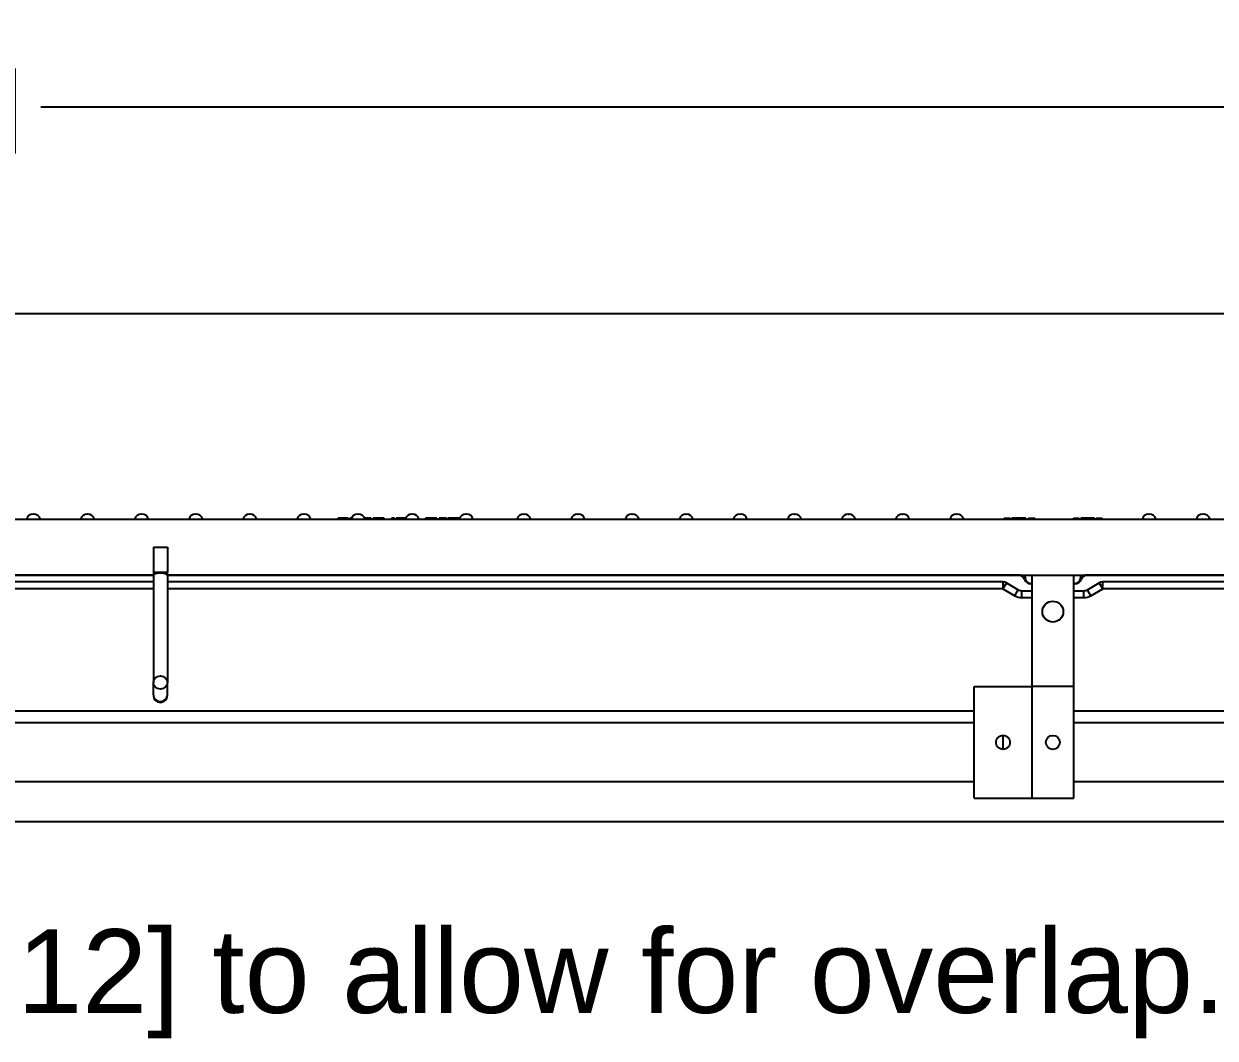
# Model space of a CAD drawing. Header units: inches. Extents: x 72 to 245, y 42 to 80.
# Drawn here: x 190.42 to 211.78, y 49.19 to 67.37 of the extents above; entities that cross this region are included whole.
import ezdxf

# ---------------------------------------------------------------- set-up
doc = ezdxf.new("R2010")
doc.units = ezdxf.units.IN
doc.header["$MEASUREMENT"] = 0
for name, color, linetype in [('dim', 7, 'Continuous'), ('Frame', 1, 'Continuous'), ('grate', 40, 'Continuous'), ('Trench', 132, 'Continuous')]:
    doc.layers.add(name, color=color, linetype=linetype)
doc.styles.add('ROMANS', font='romans.shx')
doc.styles.add('Sales', font='romans.shx', dxfattribs={"width": 0.85})
doc.dimstyles.new('Sales', dxfattribs={"dimtxt": 1, "dimasz": 1, "dimexe": 0.5, "dimexo": 0.5, "dimgap": 0.09, "dimtad": 0, "dimtih": 1, "dimtoh": 1, "dimdec": 6, "dimzin": 0, "dimdsep": 46, "dimlunit": 5, "dimtxsty": 'Sales', "dimcen": 0, "dimclrd": 7, "dimclre": 7, "dimclrt": 7, "dimadec": 0, "dimazin": 0, "dimtfac": 0.85, "dimtdec": 6, "dimtix": 1, "dimtofl": 0, "dimtmove": 0, "dimatfit": 3, "dimfxl": 0, "dimtolj": 1, "dimtzin": 0, "dimarcsym": 0})

# ---------------------------------------------------------------- blocks, each defined once
blk = doc.blocks.new('*D24')
at = {"layer": 'Defpoints', "color": 0}
for p in [(238.867, 62.177), (118.867, 58.496), (238.867, 58.496)]:
    blk.add_point(p, dxfattribs=at)
at = {"layer": 'dim', "color": 7, "lineweight": -2}
for p, q in [((118.867, 58.996), (118.867, 62.677)), ((238.867, 58.996), (238.867, 62.677)), ((119.867, 62.177), (166.094, 62.177)), ((237.867, 62.177), (173.479, 62.177))]:
    blk.add_line(p, q, dxfattribs=at)
at = {"layer": 'dim', "color": 7}
for points in [[(119.867, 62.344), (119.867, 62.011), (118.867, 62.177)], [(237.867, 62.344), (237.867, 62.011), (238.867, 62.177)]]:
    blk.add_solid(points, dxfattribs=at)
at = {"layer": 'dim', "color": 7, "lineweight": 0, "insert": (169.786, 62.177), "char_height": 1, "attachment_point": 5, "style": 'Sales'}
blk.add_mtext('\\A1;120 [3048]', dxfattribs=at)
blk = doc.blocks.new('*D25')
at = {"layer": 'Defpoints', "color": 0}
for p in [(241.367, 65.884), (118.867, 58.496), (241.367, 57.496)]:
    blk.add_point(p, dxfattribs=at)
at = {"layer": 'dim', "color": 7, "lineweight": -2}
for p, q in [((118.867, 58.996), (118.867, 66.384)), ((241.367, 57.996), (241.367, 66.384)), ((119.867, 65.884), (182.751, 65.884)), ((240.367, 65.884), (190.721, 65.884))]:
    blk.add_line(p, q, dxfattribs=at)
at = {"layer": 'dim', "color": 7}
for points in [[(119.867, 66.05), (119.867, 65.717), (118.867, 65.884)], [(240.367, 66.05), (240.367, 65.717), (241.367, 65.884)]]:
    blk.add_solid(points, dxfattribs=at)
at = {"layer": 'dim', "color": 7, "lineweight": 0, "insert": (186.736, 65.884), "char_height": 1, "attachment_point": 5, "style": 'Sales'}
blk.add_mtext('\\A1;122{\\H0.850000x;\\S1/2;} [3112]', dxfattribs=at)

msp = doc.modelspace()

# ---------------------------------------------------------------- linework, layer by layer
at = {"layer": 'Frame', "color": 7}
for p, q in [((118.8666445, 58.4957022), (238.8666445, 58.4957022)), ((192.7416445, 57.9957022), (192.9916445, 57.9957022)), ((192.7416445, 57.9957022), (192.7416445, 57.5472961)), ((192.9916445, 57.9957022), (192.9916445, 57.5472961)), ((189.2416445, 57.4957022), (192.7416445, 57.4957022)), ((192.7416445, 57.5472961), (192.9916445, 57.5472961)), ((192.7416445, 57.5472961), (192.7416445, 57.4870262)), ((192.7416445, 57.4870262), (192.7416445, 55.5681826)), ((192.9916445, 57.4870262), (192.9916445, 57.5472961)), ((192.9916445, 57.4957022), (208.4916445, 57.4957022)), ((192.9916445, 57.4870262), (192.9916445, 55.5681826)), ((208.2946945, 57.4955764), (208.2472499, 57.4955764)), ((208.2946945, 57.4955764), (208.29471, 57.4957022)), ((208.3666445, 57.4957022), (208.3666445, 57.4644522)), ((208.4916445, 57.4957022), (209.2416445, 57.4957022)), ((208.4916445, 57.4957022), (208.4916445, 53.4957022)), ((209.2416445, 53.4957022), (209.2416445, 57.4957022)), ((209.2416445, 57.4957022), (216.7416445, 57.4957022)), ((209.3666445, 57.4644522), (209.3666445, 57.4957022)), ((209.4390791, 57.4957022), (209.4390945, 57.4955764)), ((209.4860392, 57.4955764), (209.4390945, 57.4955764)), ((208.4916445, 57.3394522), (208.4734007, 57.3394522)), ((209.2598883, 57.3394522), (209.2416445, 57.3394522)), ((192.7416445, 55.3471929), (192.7416445, 55.5681826)), ((192.9916445, 55.3471929), (192.9916445, 55.5681826)), ((192.7416445, 55.3471929), (192.7416445, 55.3372423)), ((192.9916445, 55.3372423), (192.9916445, 55.3471929)), ((207.4546445, 55.4957022), (208.4916445, 55.4957022)), ((207.4546445, 53.4957022), (207.4546445, 55.4957022)), ((209.2416445, 55.4957022), (208.4916445, 55.4957022)), ((207.9731445, 54.3707022), (207.9731445, 54.6207022)), ((207.4546445, 53.4957022), (208.4916445, 53.4957022)), ((208.4916445, 53.4957022), (209.2416445, 53.4957022))]:
    msp.add_line(p, q, dxfattribs=at)
for centre, radius in [((208.8666445, 56.8394522), 0.1875), ((208.8666445, 54.4957022), 0.125)]:
    msp.add_circle(centre, radius, dxfattribs=at)
for centre, start, end in [((208.2416445, 57.3707022), 22.02431284, 90), ((209.4916445, 57.3707022), 90, 157.97568716), ((208.4734007, 57.4644522), 202.02431284, 270), ((209.2598883, 57.4644522), 270, 337.97568716), ((192.8666445, 55.3372423), 180, 0)]:
    msp.add_arc(centre, 0.125, start, end, dxfattribs=at)
for centre, major_axis, ratio in [((192.8666445, 57.4870262), (0.125, 0), 0.3214394653), ((192.8666445, 55.3471929), (-0.125, 0), 0.9469301295)]:
    msp.add_ellipse(centre, major_axis=major_axis, ratio=ratio, start_param=0, end_param=3.1415926536, dxfattribs=at)
msp.add_ellipse((192.8666445, 55.5681826), major_axis=(-0.125, 0), ratio=0.9469301295, dxfattribs=at)
for points, knots in [([(208.3666445, 57.4644522), (208.3666559, 57.4559274), (208.3675177, 57.4460177), (208.371765, 57.4283311), (208.374358, 57.4202779), (208.3819759, 57.4037868), (208.3870402, 57.3953716), (208.403135, 57.3745934), (208.4177987, 57.3617401), (208.4524835, 57.3441633), (208.4724532, 57.3394522), (208.4916445, 57.3394522)], [0.30670168871, 0.30670168871, 0.30670168871, 0.30670168871, 0.43391902169, 0.43391902169, 0.51593523735, 0.51593523735, 0.597951453, 0.597951453, 0.74418953688, 0.74418953688, 0.89042762076, 0.89042762076, 0.89042762076, 0.89042762076]), ([(209.2416445, 57.3394522), (209.2608359, 57.3394522), (209.2808056, 57.3441633), (209.3154904, 57.3617401), (209.3301541, 57.3745934), (209.3462489, 57.3953716), (209.3513132, 57.4037868), (209.3589311, 57.4202779), (209.3615241, 57.4283311), (209.3657714, 57.4460177), (209.3666332, 57.4559274), (209.3666445, 57.4644522)], [2.67128286229, 2.67128286229, 2.67128286229, 2.67128286229, 2.81752094617, 2.81752094617, 2.96375903005, 2.96375903005, 3.04577524571, 3.04577524571, 3.12779146136, 3.12779146136, 3.25500879434, 3.25500879434, 3.25500879434, 3.25500879434]), ([(207.9731445, 54.3707022), (207.9573831, 54.3707022), (207.940613, 54.3738648), (207.9098333, 54.386641), (207.8958187, 54.3962513), (207.8736923, 54.4183777), (207.8640831, 54.4323917), (207.8513076, 54.4631694), (207.8481445, 54.4799389), (207.8481445, 54.4957022), (207.8481445, 54.5114655), (207.8513076, 54.5282349), (207.8640831, 54.5590127), (207.8736923, 54.5730266), (207.8958187, 54.595153), (207.9098333, 54.6047633), (207.940613, 54.6175396), (207.9573831, 54.6207022), (207.9731445, 54.6207022)], [1.44131002732, 1.44131002732, 1.44131002732, 1.44131002732, 1.56141196583, 1.56141196583, 1.68151390434, 1.68151390434, 1.80163030372, 1.80163030372, 1.9217467031, 1.9217467031, 1.9217467031, 2.04186310248, 2.04186310248, 2.16197950185, 2.16197950185, 2.28208144036, 2.28208144036, 2.40218337887, 2.40218337887, 2.40218337887, 2.40218337887]), ([(207.9731445, 54.6207022), (207.988906, 54.6207022), (208.0056761, 54.6175396), (208.0364558, 54.6047633), (208.0504704, 54.595153), (208.0725968, 54.5730266), (208.082206, 54.5590127), (208.0949815, 54.5282349), (208.0981445, 54.5114655), (208.0981445, 54.4799389), (208.0949815, 54.4631694), (208.082206, 54.4323917), (208.0725968, 54.4183777), (208.0504704, 54.3962513), (208.0364558, 54.386641), (208.0056761, 54.3738648), (207.988906, 54.3707022), (207.9731445, 54.3707022)], [0.48043667577, 0.48043667577, 0.48043667577, 0.48043667577, 0.60053861428, 0.60053861428, 0.72064055279, 0.72064055279, 0.84075695217, 0.84075695217, 0.96087335155, 0.96087335155, 1.08098975093, 1.08098975093, 1.2011061503, 1.2011061503, 1.32120808881, 1.32120808881, 1.44131002732, 1.44131002732, 1.44131002732, 1.44131002732])]:
    msp.add_open_spline(points, degree=3, knots=knots, dxfattribs=at)
at = {"layer": 'grate', "color": 7}
for p, q in [((190.5956445, 58.5857022), (190.5856445, 58.5857022)), ((191.5656445, 58.5857022), (191.5556445, 58.5857022)), ((192.5356445, 58.5857022), (192.5256445, 58.5857022)), ((193.5056445, 58.5857022), (193.4956445, 58.5857022)), ((194.4756445, 58.5857022), (194.4656445, 58.5857022)), ((195.4456445, 58.5857022), (195.4356445, 58.5857022)), ((196.4156445, 58.5857022), (196.4056445, 58.5857022)), ((197.3856445, 58.5857022), (197.3756445, 58.5857022)), ((198.3556445, 58.5857022), (198.3456445, 58.5857022)), ((199.3781445, 58.5857022), (199.3881445, 58.5857022)), ((200.3481445, 58.5857022), (200.3581445, 58.5857022)), ((201.3181445, 58.5857022), (201.3281445, 58.5857022)), ((202.2881445, 58.5857022), (202.2981445, 58.5857022)), ((203.2581445, 58.5857022), (203.2681445, 58.5857022)), ((204.2281445, 58.5857022), (204.2381445, 58.5857022)), ((205.1981445, 58.5857022), (205.2081445, 58.5857022)), ((206.1681445, 58.5857022), (206.1781445, 58.5857022)), ((207.1381445, 58.5857022), (207.1481445, 58.5857022)), ((210.5956445, 58.5857022), (210.5856445, 58.5857022)), ((211.5656445, 58.5857022), (211.5556445, 58.5857022)), ((196.0512502, 58.4957022), (196.0512502, 58.5157022)), ((196.0720606, 58.4957022), (196.0720606, 58.5157022)), ((196.1436327, 58.4957022), (196.1436327, 58.5157022)), ((196.2150104, 58.4957022), (196.2150104, 58.5157022)), ((196.2362097, 58.4957022), (196.2362097, 58.5157022)), ((196.2638272, 58.4957022), (196.2638272, 58.5157022)), ((196.2933948, 58.5157022), (196.2704399, 58.5157022)), ((196.2704399, 58.4957022), (196.2704399, 58.5157022)), ((196.5658694, 58.4957022), (196.5658694, 58.5157022)), ((196.6391919, 58.4957022), (196.6391919, 58.5157022)), ((196.6450266, 58.4957022), (196.6450266, 58.5157022)), ((196.6800347, 58.4957022), (196.6800347, 58.5157022)), ((196.7134869, 58.4957022), (196.7134869, 58.5157022)), ((196.7611368, 58.4957022), (196.7611368, 58.5157022)), ((196.8788029, 58.4957022), (196.8788029, 58.5157022)), ((197.0664853, 58.5157022), (197.0094998, 58.5157022)), ((197.0094998, 58.4957022), (197.0094998, 58.5157022)), ((197.0664853, 58.4957022), (197.0664853, 58.5157022)), ((197.1930979, 58.5157022), (197.0933248, 58.5157022)), ((197.0933248, 58.4957022), (197.0933248, 58.5157022)), ((197.2533896, 58.5157022), (197.1930979, 58.5157022)), ((197.1930979, 58.4957022), (197.1930979, 58.5157022)), ((197.2533896, 58.4957022), (197.2533896, 58.5157022)), ((197.6742648, 58.5157022), (197.6192243, 58.5157022)), ((197.6192243, 58.4957022), (197.6192243, 58.5157022)), ((197.7508937, 58.5157022), (197.6742648, 58.5157022)), ((197.6742648, 58.4957022), (197.6742648, 58.5157022)), ((197.8247997, 58.5157022), (197.7508937, 58.5157022)), ((197.7508937, 58.4957022), (197.7508937, 58.5157022)), ((197.8247997, 58.4957022), (197.8247997, 58.5157022)), ((197.9940055, 58.5157022), (197.8648645, 58.5157022)), ((197.8648645, 58.4957022), (197.8648645, 58.5157022)), ((197.9940055, 58.4957022), (197.9940055, 58.5157022)), ((198.0200671, 58.4957022), (198.0200671, 58.5157022)), ((198.0710234, 58.4957022), (198.0710234, 58.5157022)), ((198.2333948, 58.5157022), (198.159905, 58.5157022)), ((198.159905, 58.4957022), (198.159905, 58.5157022)), ((207.9953739, 58.5157022), (208.1087148, 58.5157022)), ((207.9953739, 58.4957022), (207.9953739, 58.5157022)), ((208.1087148, 58.4957022), (208.1087148, 58.5157022)), ((208.1400382, 58.4957022), (208.1400382, 58.5157022)), ((208.3839313, 58.5157022), (208.1439313, 58.5157022)), ((208.1439313, 58.4957022), (208.1439313, 58.5157022)), ((208.3839313, 58.4957022), (208.3839313, 58.5157022)), ((208.4283718, 58.5157022), (208.5417127, 58.5157022)), ((208.4283718, 58.4957022), (208.4283718, 58.5157022)), ((208.5417127, 58.4957022), (208.5417127, 58.5157022)), ((209.2348728, 58.5157022), (209.33988, 58.5157022)), ((209.2348728, 58.4957022), (209.2348728, 58.5157022)), ((209.33988, 58.4957022), (209.33988, 58.5157022)), ((209.4217707, 58.5157022), (209.3654349, 58.5157022)), ((209.3654349, 58.4957022), (209.3654349, 58.5157022)), ((209.5523051, 58.5157022), (209.4217707, 58.5157022)), ((209.4217707, 58.4957022), (209.4217707, 58.5157022)), ((209.6054349, 58.5157022), (209.5523051, 58.5157022)), ((209.5523051, 58.4957022), (209.5523051, 58.5157022)), ((209.6054349, 58.4957022), (209.6054349, 58.5157022)), ((209.609328, 58.4957022), (209.609328, 58.5157022)), ((209.6409122, 58.4957022), (209.6409122, 58.5157022)), ((209.6448323, 58.5157022), (209.6409122, 58.5157022)), ((209.6448323, 58.5157022), (209.7499026, 58.5157022)), ((209.6448323, 58.4957022), (209.6448323, 58.5157022)), ((209.7499026, 58.4957022), (209.7499026, 58.5157022))]:
    msp.add_line(p, q, dxfattribs=at)
for centre, start, end in [((190.5856445, 58.4607022), 90, 163.73979529), ((190.5956445, 58.4607022), 16.26020471, 90), ((191.5556445, 58.4607022), 90, 163.73979529), ((191.5656445, 58.4607022), 16.26020471, 90), ((192.5256445, 58.4607022), 90, 163.73979529), ((192.5356445, 58.4607022), 16.26020471, 90), ((193.4956445, 58.4607022), 90, 163.73979529), ((193.5056445, 58.4607022), 16.26020471, 90), ((194.4656445, 58.4607022), 90, 163.73979529), ((194.4756445, 58.4607022), 16.26020471, 90), ((195.4356445, 58.4607022), 90, 163.73979529), ((195.4456445, 58.4607022), 16.26020471, 90), ((196.4056445, 58.4607022), 90, 163.73979529), ((196.4156445, 58.4607022), 16.26020471, 90), ((197.3756445, 58.4607022), 90, 163.73979529), ((197.3856445, 58.4607022), 16.26020471, 90), ((198.3456445, 58.4607022), 90, 163.73979529), ((198.3556445, 58.4607022), 16.26020471, 90), ((199.3781445, 58.4607022), 90, 163.73979529), ((199.3881445, 58.4607022), 16.26020471, 90), ((200.3481445, 58.4607022), 90, 163.73979529), ((200.3581445, 58.4607022), 16.26020471, 90), ((201.3181445, 58.4607022), 90, 163.73979529), ((201.3281445, 58.4607022), 16.26020471, 90), ((202.2881445, 58.4607022), 90, 163.73979529), ((202.2981445, 58.4607022), 16.26020471, 90), ((203.2581445, 58.4607022), 90, 163.73979529), ((203.2681445, 58.4607022), 16.26020471, 90), ((204.2281445, 58.4607022), 90, 163.73979529), ((204.2381445, 58.4607022), 16.26020471, 90), ((205.1981445, 58.4607022), 90, 163.73979529), ((205.2081445, 58.4607022), 16.26020471, 90), ((206.1681445, 58.4607022), 90, 163.73979529), ((206.1781445, 58.4607022), 16.26020471, 90), ((207.1381445, 58.4607022), 90, 163.73979529), ((207.1481445, 58.4607022), 16.26020471, 90), ((210.5856445, 58.4607022), 90, 163.73979529), ((210.5956445, 58.4607022), 16.26020471, 90), ((211.5556445, 58.4607022), 90, 163.73979529), ((211.5656445, 58.4607022), 16.26020471, 90)]:
    msp.add_arc(centre, 0.125, start, end, dxfattribs=at)
for points, degree in [([(196.0720606, 58.5157022), (196.0611692, 58.5157022), (196.0512502, 58.5157022), (196.0512502, 58.5157022)], 3), ([(196.1436327, 58.5157022), (196.1177656, 58.5157022), (196.0831465, 58.5157022), (196.0720606, 58.5157022)], 3), ([(196.2150104, 58.5157022), (196.20373, 58.5157022), (196.1681384, 58.5157022), (196.1436327, 58.5157022)], 3), ([(196.2362097, 58.5157022), (196.2362097, 58.5157022), (196.2262908, 58.5157022), (196.2150104, 58.5157022)], 3), ([(196.2704399, 58.5157022), (196.266427, 58.5157022), (196.2638272, 58.5157022), (196.2638272, 58.5157022)], 3), ([(196.5658694, 58.5157022), (196.5528993, 58.5157022), (196.539822, 58.5157022), (196.5278943, 58.5157022)], 3), ([(196.6391919, 58.5157022), (196.6290784, 58.5157022), (196.5859018, 58.5157022), (196.5658694, 58.5157022)], 3), ([(196.6450266, 58.5157022), (196.6431675, 58.5157022), (196.6412158, 58.5157022), (196.6391919, 58.5157022)], 3), ([(196.7134869, 58.5157022), (196.7053183, 58.5157022), (196.6860639, 58.5157022), (196.6800347, 58.5157022)], 3), ([(196.7611368, 58.5157022), (196.7469391, 58.5157022), (196.7239893, 58.5157022), (196.7134869, 58.5157022)], 3), ([(196.8788029, 58.5157022), (196.8788029, 58.5157022), (196.8152049, 58.5157022), (196.7611368, 58.5157022)], 3), ([(198.0710234, 58.5157022), (198.0474901, 58.5157022), (198.0200671, 58.5157022), (198.0200671, 58.5157022)], 3), ([(198.159905, 58.5157022), (198.1346214, 58.5157022), (198.0904723, 58.5157022), (198.0710234, 58.5157022)], 3), ([(208.1439313, 58.5157022), (208.1400382, 58.5157022), (208.1400382, 58.5157022)], 2), ([(209.609328, 58.5157022), (209.609328, 58.5157022), (209.6090163, 58.5157022), (209.6083061, 58.5157022), (209.6071238, 58.5157022), (209.6054349, 58.5157022)], 5)]:
    msp.add_open_spline(points, degree=degree, dxfattribs=at)
at = {"layer": 'Trench', "color": 7}
for p, q in [((192.7416445, 57.4957022), (189.4916445, 57.4957022)), ((208.2416445, 57.4957022), (192.9916445, 57.4957022)), ((216.7416445, 57.4957022), (209.4916445, 57.4957022)), ((192.7416445, 57.3707022), (189.7606149, 57.3707022)), ((192.7416445, 57.2457022), (189.7606149, 57.2457022)), ((207.9726742, 57.3707022), (192.9916445, 57.3707022)), ((207.9726742, 57.2457022), (192.9916445, 57.2457022)), ((207.9726742, 57.3707022), (207.9726742, 57.2457022)), ((208.0351742, 57.3539553), (207.9726742, 57.2457022)), ((207.9726742, 57.2457022), (208.1852944, 57.1229458)), ((208.0351742, 57.3539553), (208.2477944, 57.231199)), ((209.4854946, 57.231199), (209.6981149, 57.3539553)), ((209.5479946, 57.1229458), (209.7606149, 57.2457022)), ((209.7606149, 57.2457022), (209.6981149, 57.3539553)), ((209.7606149, 57.2457022), (209.7606149, 57.3707022)), ((216.7416445, 57.3707022), (209.7606149, 57.3707022)), ((216.7416445, 57.2457022), (209.7606149, 57.2457022)), ((208.1852944, 57.1229458), (208.2477944, 57.231199)), ((208.3102944, 57.0894522), (208.3102944, 57.2144522)), ((208.3102944, 57.2144522), (208.4916445, 57.2144522)), ((208.3102944, 57.0894522), (208.4916445, 57.0894522)), ((209.2416445, 57.2144522), (209.4229946, 57.2144522)), ((209.2416445, 57.0894522), (209.4229946, 57.0894522)), ((209.4229946, 57.0894522), (209.4229946, 57.2144522)), ((209.5479946, 57.1229458), (209.4854946, 57.231199)), ((207.4546445, 55.0579443), (189.2416445, 55.0579443)), ((227.4546445, 55.0579443), (209.2416445, 55.0579443)), ((207.4546445, 54.848247), (189.2416445, 54.848247)), ((227.4546445, 54.848247), (209.2416445, 54.848247)), ((207.4546445, 53.7901387), (189.2416445, 53.7901387)), ((227.4546445, 53.7901387), (209.2416445, 53.7901387)), ((241.3666445, 53.0738272), (121.6059072, 53.0738272))]:
    msp.add_line(p, q, dxfattribs=at)
for centre, radius, start, end in [((207.9726742, 57.2457022), 0.125, 60, 90), ((209.7606149, 57.2457022), 0.125, 90, 120), ((208.3102944, 57.3394522), 0.25, 240, 270), ((208.3102944, 57.3394522), 0.125, 240, 270), ((209.4229946, 57.3394522), 0.125, 270, 300), ((209.4229946, 57.3394522), 0.25, 270, 300)]:
    msp.add_arc(centre, radius, start, end, dxfattribs=at)

# ---------------------------------------------------------------- texts
at = {"layer": 'dim', "lineweight": 0, "insert": (179.9045131, 50.1700899), "char_height": 1.5, "width": 70.396007477, "attachment_point": 5, "style": 'ROMANS'}
msp.add_mtext('{\\fArial|b0|i0|c0|p34;NOTE: + Actual Channel length is 122 1/2 [3112] to allow for overlap.}', dxfattribs=at)

# ---------------------------------------------------------------- dimensions: what is measured, and where the dimension line sits
at = {"layer": 'dim', "color": 7, "lineweight": 0}
for base, p2, picture, middle in [((241.3666445, 65.8837079), (241.3666445, 57.4957022), '*D25', (186.7361454, 65.8837079)), ((238.8666445, 62.1774729), (238.8666445, 58.4957022), '*D24', (169.7862734, 62.1774729))]:
    dim = msp.add_linear_dim(base=base, p1=(118.8666445, 58.4957022), p2=p2, dimstyle='Sales', dxfattribs=at)
    dim.commit()
    dim.dimension.update_dxf_attribs({"geometry": picture, "text_midpoint": middle, "dimtype": 160})

doc.saveas('drawing.dxf')
